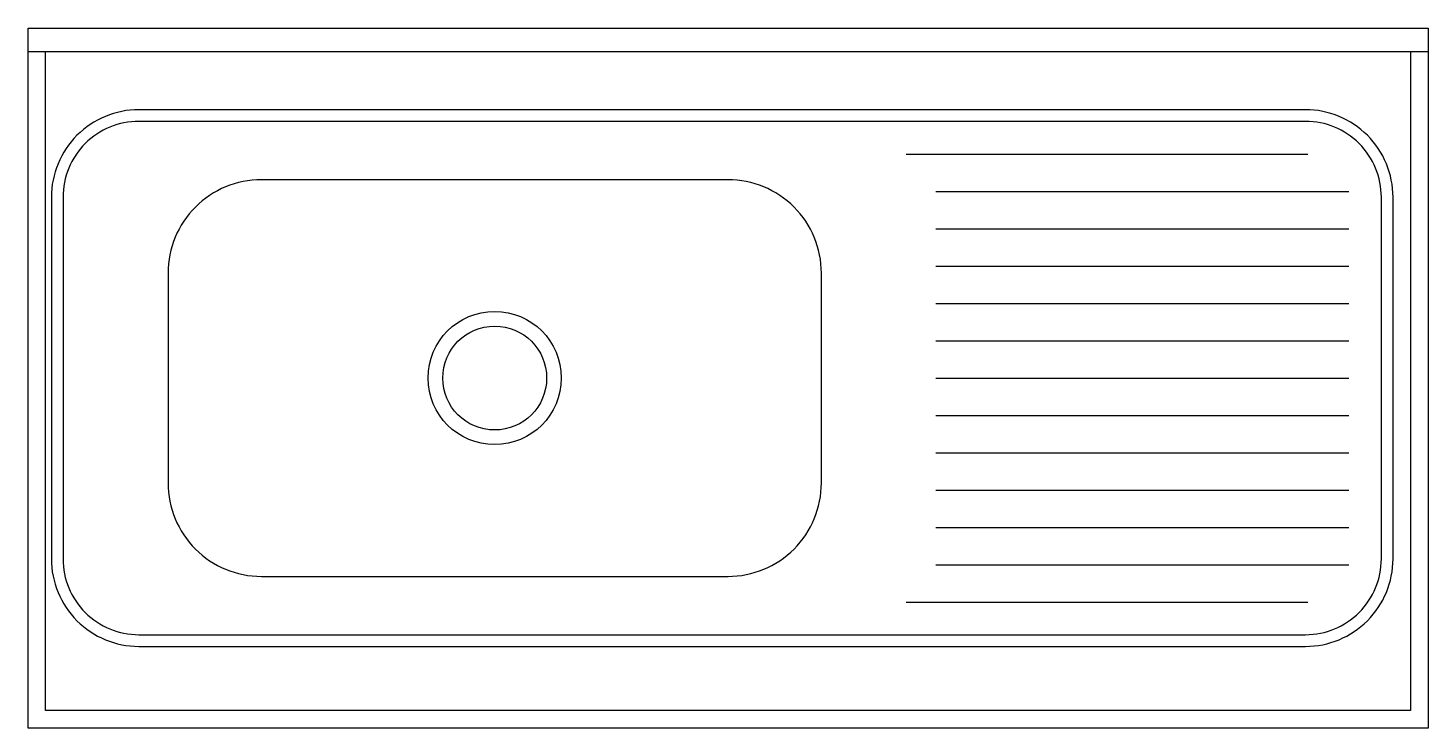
# Model space of a CAD drawing. Extents: x -962 to 238, y 791 to 1391.
import ezdxf

# ---------------------------------------------------------------- set-up
doc = ezdxf.new("R2010")
doc.units = 0
doc.header["$LTSCALE"] = 70
doc.layers.get('0').update_dxf_attribs({"linetype": 'CONTINUOUS'})

msp = doc.modelspace()

# ---------------------------------------------------------------- linework, layer by layer
for p, q in [((-962.1, 1391.2), (237.9, 1391.2)), ((-962.1, 791.2), (-962.1, 1391.2)), ((237.9, 1391.2), (237.9, 791.2)), ((-962.1, 1371.2), (237.9, 1371.2)), ((-947.1, 806.2), (-947.1, 1371.2)), ((222.9, 1371.2), (222.9, 806.2)), ((-209.4, 1283.2), (134.9, 1283.2)), ((-184.1, 1251.2), (169.9, 1251.2)), ((-184.1, 1219.2), (169.9, 1219.2)), ((-184.1, 1187.2), (169.9, 1187.2)), ((-184.1, 1155.2), (169.9, 1155.2)), ((-184.1, 1123.2), (169.9, 1123.2)), ((-184.1, 1091.2), (169.9, 1091.2)), ((-184.1, 1059.2), (169.9, 1059.2)), ((-184.1, 1027.2), (169.9, 1027.2)), ((-184.1, 995.2), (169.9, 995.2)), ((-184.1, 963.2), (169.9, 963.2)), ((-184.1, 931.2), (169.9, 931.2)), ((-209.4, 899.2), (134.9, 899.2)), ((222.9, 806.2), (-947.1, 806.2)), ((237.9, 791.2), (-962.1, 791.2))]:
    msp.add_line(p, q)
for points in [[(-942.1, 936.2, 0.414214), (-867.1, 861.2), (132.9, 861.2, 0.414214), (207.9, 936.2), (207.9, 1246.2, 0.414214), (132.9, 1321.2), (-867.1, 1321.2, 0.414214), (-942.1, 1246.2)], [(-867.1, 871.2), (132.9, 871.2, 0.414214), (197.9, 936.2), (197.9, 1246.2, 0.414214), (132.9, 1311.2), (-867.1, 1311.2, 0.414214), (-932.1, 1246.2), (-932.1, 936.2, 0.414214)], [(-762.1, 921.2), (-362.1, 921.2, 0.414214), (-282.1, 1001.2), (-282.1, 1181.2, 0.414214), (-362.1, 1261.2), (-762.1, 1261.2, 0.414214), (-842.1, 1181.2), (-842.1, 1001.2, 0.414214)]]:
    msp.add_lwpolyline(points, format="xyb", close=True)
for radius in [57.1, 44.5]:
    msp.add_circle((-562.1, 1091.2), radius)

doc.saveas('drawing.dxf')
